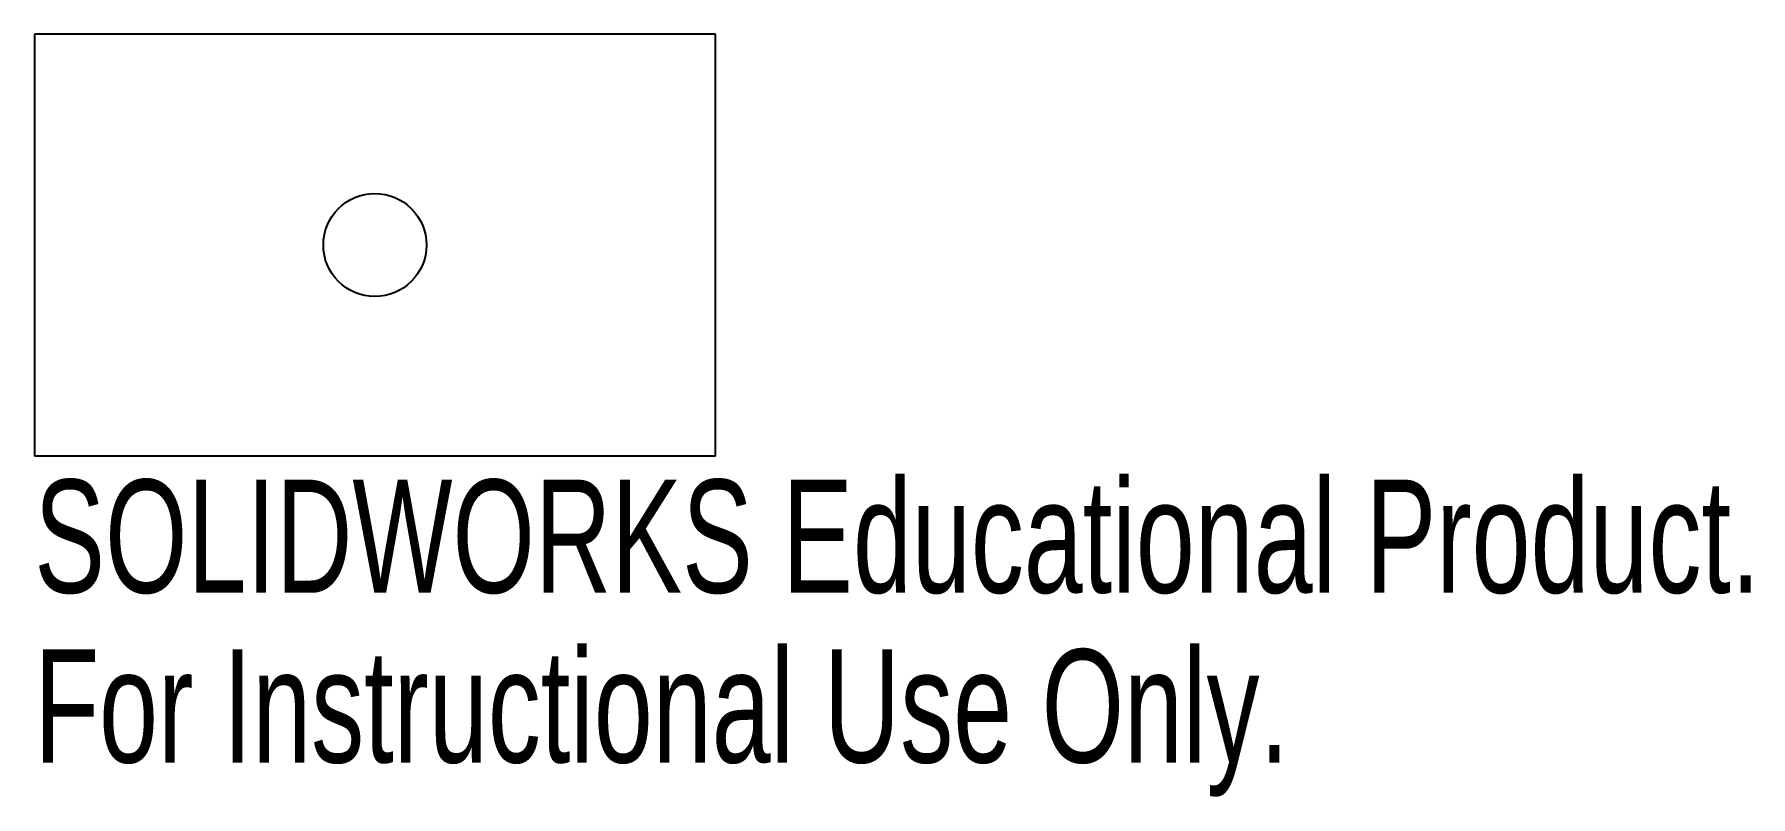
# Model space of a CAD drawing. Header units: millimetres. Extents: x -14.5 to 58.7, y -23.6 to 9.
import ezdxf

# ---------------------------------------------------------------- set-up
doc = ezdxf.new("R2010")
doc.units = ezdxf.units.MM
doc.styles.add('SLDTEXTSTYLE0', font='TXT', dxfattribs={"width": 0.7})

msp = doc.modelspace()

# ---------------------------------------------------------------- linework, layer by layer
at = {"color": 7, "linetype": 'Continuous', "lineweight": 25}
for p, q in [((14.537, 9), (-14.537, 9)), ((-14.537, 9), (-14.537, -9)), ((14.537, -9), (14.537, 9)), ((-14.537, -9), (14.537, -9))]:
    msp.add_line(p, q, dxfattribs=at)
msp.add_circle((0, 0), 2.2, dxfattribs=at)

# ---------------------------------------------------------------- texts
at = {"color": 7, "linetype": 'Continuous', "char_height": 4.83362, "attachment_point": 1, "style": 'SLDTEXTSTYLE0'}
for s, insert in [('SOLIDWORKS Educational Product.', (-14.537, -10.02)), ('For Instructional Use Only.', (-14.537, -17.27))]:
    msp.add_mtext(s, dxfattribs=dict(at, insert=insert))

doc.saveas('drawing.dxf')
